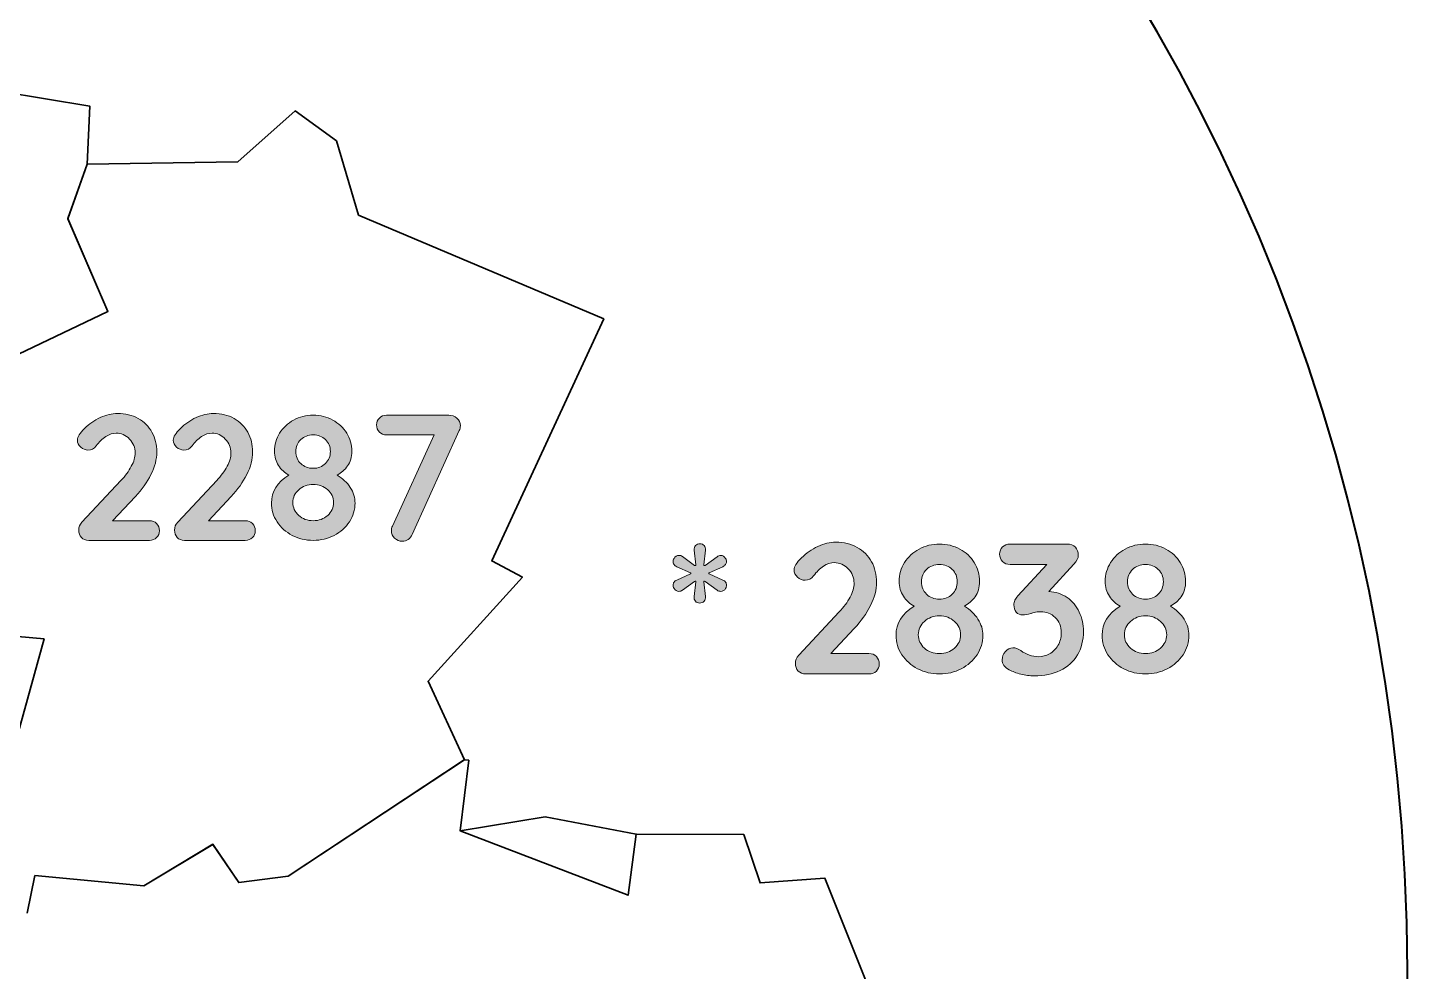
# Model space of a CAD drawing. Header units: inches. Extents: x 8 to 202, y -198 to -4.
# Drawn here: x 130.9 to 201.7, y -101 to -52.6 of the extents above; entities that cross this region are included whole.
import ezdxf

# ---------------------------------------------------------------- set-up
doc = ezdxf.new("R2010")
doc.units = ezdxf.units.IN
doc.header["$MEASUREMENT"] = 0
doc.layers.add('Layer 1', color=7, linetype='Continuous')
doc.layers.add('Layer 2', color=7, linetype='Continuous')

# ---------------------------------------------------------------- blocks, each defined once
blk = doc.blocks.new('block 5')
at = {"layer": 'Layer 2', "color": 250, "lineweight": 35, "true_color": 0x231f20}
for points in [[(129.522, -55.828), (134.067, -56.588), (133.93, -59.564), (133.93, -59.564), (132.938, -62.358), (134.994, -67.12), (124.261, -72.237)], [(146.725, -58.372), (147.853, -62.175), (160.435, -67.504), (154.686, -79.921), (156.26, -80.759), (151.423, -86.098), (153.28, -90.132), (153.28, -90.132), (144.232, -96.105), (141.703, -96.43), (140.379, -94.465), (136.831, -96.591), (131.244, -96.074), (130.849, -98.004)], [(128.057, -97.104), (131.715, -83.925), (127.652, -83.558)], [(124.261, -72.239), (134.994, -67.122), (132.938, -62.36), (133.93, -59.566), (133.93, -59.566), (141.654, -59.442), (144.603, -56.829), (146.725, -58.372)], [(127.652, -83.558), (131.715, -83.925), (128.057, -97.104)], [(153.518, -90.141), (153.072, -93.777), (153.072, -93.777), (161.68, -97.084), (162.098, -93.945), (162.098, -93.945), (167.615, -93.967), (168.458, -96.448), (171.778, -96.209), (174.376, -102.706)], [(130.849, -98.004), (131.244, -96.074), (136.831, -96.596), (140.379, -94.469), (141.703, -96.432), (144.232, -96.107), (153.278, -90.134), (153.278, -90.134), (153.518, -90.141)], [(157.425, -93.065), (162.098, -93.947), (162.098, -93.947), (161.68, -97.084), (153.072, -93.777), (153.072, -93.777), (157.425, -93.065)]]:
    blk.add_lwpolyline(points, dxfattribs=at)
blk = doc.blocks.new('block 2')
at = {"layer": 'Layer 2'}
blk.add_blockref('block 5', (0, 0), dxfattribs=at)
blk = doc.blocks.new('block 7')
at = {"layer": 'Layer 2', "true_color": 0xffffff}
h = blk.add_hatch(color=7, dxfattribs=at)
h.dxf.hatch_style = 2
edge = h.paths.add_edge_path()
edge.add_spline(control_points=[(165.139, -81.992), (165.084, -81.929), (165.061, -81.849), (165.067, -81.754), (165.067, -81.754), (165.153, -81.002), (165.153, -81.002), (165.159, -80.982), (165.156, -80.97), (165.143, -80.964), (165.131, -80.957), (165.115, -80.96), (165.096, -80.973), (165.096, -80.973), (164.476, -81.421), (164.476, -81.421), (164.426, -81.465), (164.362, -81.488), (164.286, -81.488), (164.184, -81.488), (164.102, -81.437), (164.039, -81.335), (164.007, -81.284), (163.991, -81.227), (163.991, -81.164), (163.991, -81.107), (164.008, -81.056), (164.043, -81.011), (164.078, -80.967), (164.124, -80.932), (164.181, -80.906), (164.181, -80.906), (164.877, -80.592), (164.877, -80.592), (164.896, -80.586), (164.905, -80.576), (164.905, -80.564), (164.905, -80.551), (164.896, -80.541), (164.877, -80.535), (164.877, -80.535), (164.181, -80.22), (164.181, -80.22), (164.118, -80.195), (164.07, -80.159), (164.039, -80.111), (164.007, -80.063), (163.991, -80.011), (163.991, -79.954), (163.991, -79.897), (164.007, -79.843), (164.039, -79.792), (164.096, -79.691), (164.181, -79.64), (164.296, -79.64), (164.359, -79.64), (164.42, -79.659), (164.476, -79.697), (164.476, -79.697), (165.096, -80.154), (165.096, -80.154), (165.115, -80.167), (165.131, -80.17), (165.143, -80.164), (165.156, -80.157), (165.159, -80.144), (165.153, -80.125), (165.153, -80.125), (165.067, -79.373), (165.067, -79.373), (165.061, -79.278), (165.086, -79.198), (165.143, -79.135), (165.201, -79.071), (165.277, -79.039), (165.372, -79.039), (165.461, -79.039), (165.532, -79.071), (165.586, -79.135), (165.64, -79.198), (165.664, -79.278), (165.658, -79.373), (165.658, -79.373), (165.572, -80.125), (165.572, -80.125), (165.565, -80.144), (165.569, -80.157), (165.582, -80.164), (165.594, -80.17), (165.61, -80.167), (165.629, -80.154), (165.629, -80.154), (166.248, -79.706), (166.248, -79.706), (166.299, -79.662), (166.363, -79.64), (166.439, -79.64), (166.54, -79.64), (166.623, -79.691), (166.686, -79.792), (166.718, -79.836), (166.734, -79.893), (166.734, -79.963), (166.734, -80.021), (166.716, -80.072), (166.682, -80.116), (166.647, -80.16), (166.601, -80.195), (166.543, -80.22), (166.543, -80.22), (165.848, -80.535), (165.848, -80.535), (165.829, -80.541), (165.82, -80.551), (165.82, -80.564), (165.82, -80.576), (165.829, -80.586), (165.848, -80.592), (165.848, -80.592), (166.543, -80.906), (166.543, -80.906), (166.607, -80.932), (166.654, -80.968), (166.686, -81.016), (166.718, -81.063), (166.734, -81.116), (166.734, -81.173), (166.734, -81.23), (166.718, -81.284), (166.686, -81.335), (166.629, -81.437), (166.543, -81.488), (166.429, -81.488), (166.366, -81.488), (166.305, -81.468), (166.248, -81.43), (166.248, -81.43), (165.629, -80.973), (165.629, -80.973), (165.61, -80.96), (165.594, -80.957), (165.582, -80.964), (165.569, -80.97), (165.565, -80.982), (165.572, -81.002), (165.572, -81.002), (165.658, -81.754), (165.658, -81.754), (165.664, -81.849), (165.638, -81.929), (165.582, -81.992), (165.524, -82.056), (165.448, -82.087), (165.353, -82.087), (165.264, -82.087), (165.192, -82.056), (165.139, -81.992)], knot_values=[0, 0, 0, 0, 1, 1, 1, 2, 2, 2, 3, 3, 3, 4, 4, 4, 5, 5, 5, 6, 6, 6, 7, 7, 7, 8, 8, 8, 9, 9, 9, 10, 10, 10, 11, 11, 11, 12, 12, 12, 13, 13, 13, 14, 14, 14, 15, 15, 15, 16, 16, 16, 17, 17, 17, 18, 18, 18, 19, 19, 19, 20, 20, 20, 21, 21, 21, 22, 22, 22, 23, 23, 23, 24, 24, 24, 25, 25, 25, 26, 26, 26, 27, 27, 27, 28, 28, 28, 29, 29, 29, 30, 30, 30, 31, 31, 31, 32, 32, 32, 33, 33, 33, 34, 34, 34, 35, 35, 35, 36, 36, 36, 37, 37, 37, 38, 38, 38, 39, 39, 39, 40, 40, 40, 41, 41, 41, 42, 42, 42, 43, 43, 43, 44, 44, 44, 45, 45, 45, 46, 46, 46, 47, 47, 47, 48, 48, 48, 49, 49, 49, 50, 50, 50, 51, 51, 51, 52, 52, 52, 52], degree=3, periodic=1)
h = blk.add_hatch(color=7, dxfattribs=at)
h.dxf.hatch_style = 2
edge = h.paths.add_edge_path()
edge.add_spline(control_points=[(174.421, -84.831), (174.522, -84.932), (174.573, -85.059), (174.573, -85.212), (174.573, -85.358), (174.522, -85.48), (174.421, -85.578), (174.319, -85.677), (174.192, -85.726), (174.04, -85.726), (174.04, -85.726), (170.801, -85.726), (170.801, -85.726), (170.636, -85.726), (170.506, -85.675), (170.411, -85.574), (170.315, -85.472), (170.268, -85.342), (170.268, -85.183), (170.268, -85.025), (170.325, -84.885), (170.439, -84.764), (170.439, -84.764), (172.516, -82.545), (172.516, -82.545), (172.751, -82.291), (172.936, -82.035), (173.073, -81.778), (173.209, -81.521), (173.278, -81.284), (173.278, -81.068), (173.278, -80.783), (173.176, -80.535), (172.973, -80.326), (172.769, -80.116), (172.535, -80.011), (172.268, -80.011), (172.084, -80.011), (171.898, -80.073), (171.711, -80.197), (171.523, -80.321), (171.354, -80.484), (171.201, -80.687), (171.087, -80.84), (170.941, -80.916), (170.763, -80.916), (170.623, -80.916), (170.495, -80.862), (170.377, -80.754), (170.26, -80.646), (170.201, -80.525), (170.201, -80.392), (170.201, -80.297), (170.233, -80.2), (170.296, -80.102), (170.36, -80.003), (170.455, -79.89), (170.582, -79.763), (170.823, -79.522), (171.103, -79.328), (171.42, -79.182), (171.738, -79.036), (172.043, -78.963), (172.335, -78.963), (172.754, -78.963), (173.122, -79.052), (173.44, -79.23), (173.757, -79.408), (174.001, -79.652), (174.173, -79.963), (174.345, -80.275), (174.43, -80.627), (174.43, -81.021), (174.43, -81.408), (174.327, -81.807), (174.121, -82.216), (173.914, -82.626), (173.636, -83.018), (173.287, -83.392), (173.287, -83.392), (172.077, -84.678), (172.077, -84.678), (172.077, -84.678), (174.04, -84.678), (174.04, -84.678), (174.192, -84.678), (174.319, -84.729), (174.421, -84.831)], knot_values=[0, 0, 0, 0, 1, 1, 1, 2, 2, 2, 3, 3, 3, 4, 4, 4, 5, 5, 5, 6, 6, 6, 7, 7, 7, 8, 8, 8, 9, 9, 9, 10, 10, 10, 11, 11, 11, 12, 12, 12, 13, 13, 13, 14, 14, 14, 15, 15, 15, 16, 16, 16, 17, 17, 17, 18, 18, 18, 19, 19, 19, 20, 20, 20, 21, 21, 21, 22, 22, 22, 23, 23, 23, 24, 24, 24, 25, 25, 25, 26, 26, 26, 27, 27, 27, 28, 28, 28, 29, 29, 29, 29], degree=3, periodic=1)
h = blk.add_hatch(color=7, dxfattribs=at)
h.dxf.hatch_style = 2
edge = h.paths.add_edge_path()
edge.add_spline(control_points=[(179.636, -82.911), (179.804, -83.175), (179.888, -83.45), (179.888, -83.735), (179.888, -84.097), (179.788, -84.431), (179.588, -84.736), (179.388, -85.04), (179.118, -85.282), (178.778, -85.459), (178.438, -85.637), (178.065, -85.726), (177.659, -85.726), (177.253, -85.726), (176.879, -85.637), (176.54, -85.459), (176.2, -85.282), (175.93, -85.04), (175.73, -84.736), (175.53, -84.431), (175.43, -84.097), (175.43, -83.735), (175.43, -83.126), (175.738, -82.63), (176.354, -82.249), (176.132, -82.122), (175.949, -81.951), (175.806, -81.735), (175.664, -81.519), (175.592, -81.265), (175.592, -80.973), (175.592, -80.624), (175.684, -80.303), (175.868, -80.011), (176.052, -79.719), (176.302, -79.487), (176.616, -79.316), (176.93, -79.144), (177.278, -79.058), (177.659, -79.058), (178.04, -79.058), (178.388, -79.144), (178.702, -79.316), (179.016, -79.487), (179.264, -79.719), (179.445, -80.011), (179.626, -80.303), (179.717, -80.624), (179.717, -80.973), (179.717, -81.291), (179.642, -81.553), (179.493, -81.759), (179.343, -81.965), (179.158, -82.129), (178.936, -82.249), (179.234, -82.427), (179.467, -82.648), (179.636, -82.911)], knot_values=[0, 0, 0, 0, 1, 1, 1, 2, 2, 2, 3, 3, 3, 4, 4, 4, 5, 5, 5, 6, 6, 6, 7, 7, 7, 8, 8, 8, 9, 9, 9, 10, 10, 10, 11, 11, 11, 12, 12, 12, 13, 13, 13, 14, 14, 14, 15, 15, 15, 16, 16, 16, 17, 17, 17, 18, 18, 18, 19, 19, 19, 19], degree=3, periodic=1)
edge = h.paths.add_edge_path()
edge.add_spline(control_points=[(178.43, -84.397), (178.64, -84.21), (178.745, -83.983), (178.745, -83.716), (178.745, -83.443), (178.64, -83.213), (178.43, -83.026), (178.221, -82.838), (177.964, -82.745), (177.659, -82.745), (177.354, -82.745), (177.097, -82.838), (176.887, -83.026), (176.678, -83.213), (176.573, -83.443), (176.573, -83.716), (176.573, -83.983), (176.678, -84.21), (176.887, -84.397), (177.097, -84.585), (177.354, -84.678), (177.659, -84.678), (177.964, -84.678), (178.221, -84.585), (178.43, -84.397)], knot_values=[0, 0, 0, 0, 1, 1, 1, 2, 2, 2, 3, 3, 3, 4, 4, 4, 5, 5, 5, 6, 6, 6, 7, 7, 7, 8, 8, 8, 8], degree=3, periodic=1)
edge = h.paths.add_edge_path()
edge.add_spline(control_points=[(176.997, -80.359), (176.822, -80.527), (176.735, -80.738), (176.735, -80.992), (176.735, -81.253), (176.822, -81.467), (176.997, -81.635), (177.172, -81.803), (177.392, -81.888), (177.659, -81.888), (177.919, -81.888), (178.137, -81.802), (178.312, -81.63), (178.486, -81.459), (178.573, -81.246), (178.573, -80.992), (178.573, -80.738), (178.486, -80.527), (178.312, -80.359), (178.137, -80.19), (177.919, -80.106), (177.659, -80.106), (177.392, -80.106), (177.172, -80.19), (176.997, -80.359)], knot_values=[0, 0, 0, 0, 1, 1, 1, 2, 2, 2, 3, 3, 3, 4, 4, 4, 5, 5, 5, 6, 6, 6, 7, 7, 7, 8, 8, 8, 8], degree=3, periodic=1)
h = blk.add_hatch(color=7, dxfattribs=at)
h.dxf.hatch_style = 2
edge = h.paths.add_edge_path()
edge.add_spline(control_points=[(184.208, -81.802), (184.477, -81.992), (184.685, -82.242), (184.831, -82.549), (184.977, -82.858), (185.051, -83.186), (185.051, -83.535), (185.051, -83.999), (184.945, -84.404), (184.736, -84.75), (184.527, -85.096), (184.231, -85.361), (183.85, -85.545), (183.469, -85.729), (183.025, -85.821), (182.517, -85.821), (182.288, -85.821), (182.06, -85.793), (181.831, -85.736), (181.602, -85.678), (181.402, -85.602), (181.231, -85.507), (180.996, -85.38), (180.879, -85.209), (180.879, -84.993), (180.879, -84.84), (180.932, -84.701), (181.04, -84.574), (181.148, -84.447), (181.279, -84.383), (181.431, -84.383), (181.558, -84.383), (181.694, -84.431), (181.84, -84.526), (182.113, -84.736), (182.415, -84.84), (182.745, -84.84), (182.942, -84.84), (183.13, -84.791), (183.307, -84.693), (183.485, -84.594), (183.629, -84.451), (183.741, -84.264), (183.852, -84.077), (183.907, -83.862), (183.907, -83.621), (183.907, -83.278), (183.804, -83.011), (183.598, -82.821), (183.391, -82.63), (183.142, -82.535), (182.85, -82.535), (182.723, -82.535), (182.612, -82.548), (182.517, -82.573), (182.422, -82.599), (182.364, -82.615), (182.345, -82.621), (182.18, -82.672), (182.044, -82.697), (181.936, -82.697), (181.796, -82.697), (181.685, -82.648), (181.602, -82.549), (181.52, -82.451), (181.479, -82.329), (181.479, -82.183), (181.479, -82.094), (181.494, -82.015), (181.526, -81.945), (181.558, -81.875), (181.612, -81.799), (181.688, -81.716), (181.688, -81.716), (183.164, -80.106), (183.164, -80.106), (183.164, -80.106), (181.279, -80.106), (181.279, -80.106), (181.126, -80.106), (180.999, -80.055), (180.897, -79.954), (180.796, -79.852), (180.745, -79.725), (180.745, -79.573), (180.745, -79.427), (180.796, -79.305), (180.897, -79.206), (180.999, -79.108), (181.126, -79.058), (181.279, -79.058), (181.279, -79.058), (184.193, -79.058), (184.193, -79.058), (184.384, -79.058), (184.53, -79.111), (184.631, -79.216), (184.733, -79.321), (184.784, -79.459), (184.784, -79.63), (184.784, -79.783), (184.707, -79.935), (184.555, -80.087), (184.555, -80.087), (183.279, -81.497), (183.279, -81.497), (183.628, -81.51), (183.937, -81.611), (184.208, -81.802)], knot_values=[0, 0, 0, 0, 1, 1, 1, 2, 2, 2, 3, 3, 3, 4, 4, 4, 5, 5, 5, 6, 6, 6, 7, 7, 7, 8, 8, 8, 9, 9, 9, 10, 10, 10, 11, 11, 11, 12, 12, 12, 13, 13, 13, 14, 14, 14, 15, 15, 15, 16, 16, 16, 17, 17, 17, 18, 18, 18, 19, 19, 19, 20, 20, 20, 21, 21, 21, 22, 22, 22, 23, 23, 23, 24, 24, 24, 25, 25, 25, 26, 26, 26, 27, 27, 27, 28, 28, 28, 29, 29, 29, 30, 30, 30, 31, 31, 31, 32, 32, 32, 33, 33, 33, 34, 34, 34, 35, 35, 35, 36, 36, 36, 36], degree=3, periodic=1)
h = blk.add_hatch(color=7, dxfattribs=at)
h.dxf.hatch_style = 2
edge = h.paths.add_edge_path()
edge.add_spline(control_points=[(190.208, -82.911), (190.376, -83.175), (190.46, -83.45), (190.46, -83.735), (190.46, -84.097), (190.36, -84.431), (190.16, -84.736), (189.96, -85.04), (189.69, -85.282), (189.351, -85.459), (189.011, -85.637), (188.638, -85.726), (188.232, -85.726), (187.825, -85.726), (187.452, -85.637), (187.112, -85.459), (186.773, -85.282), (186.503, -85.04), (186.303, -84.736), (186.103, -84.431), (186.003, -84.097), (186.003, -83.735), (186.003, -83.126), (186.311, -82.63), (186.927, -82.249), (186.705, -82.122), (186.522, -81.951), (186.379, -81.735), (186.236, -81.519), (186.165, -81.265), (186.165, -80.973), (186.165, -80.624), (186.257, -80.303), (186.441, -80.011), (186.625, -79.719), (186.874, -79.487), (187.189, -79.316), (187.503, -79.144), (187.851, -79.058), (188.232, -79.058), (188.613, -79.058), (188.96, -79.144), (189.275, -79.316), (189.589, -79.487), (189.836, -79.719), (190.018, -80.011), (190.199, -80.303), (190.289, -80.624), (190.289, -80.973), (190.289, -81.291), (190.214, -81.553), (190.065, -81.759), (189.916, -81.965), (189.73, -82.129), (189.508, -82.249), (189.807, -82.427), (190.04, -82.648), (190.208, -82.911)], knot_values=[0, 0, 0, 0, 1, 1, 1, 2, 2, 2, 3, 3, 3, 4, 4, 4, 5, 5, 5, 6, 6, 6, 7, 7, 7, 8, 8, 8, 9, 9, 9, 10, 10, 10, 11, 11, 11, 12, 12, 12, 13, 13, 13, 14, 14, 14, 15, 15, 15, 16, 16, 16, 17, 17, 17, 18, 18, 18, 19, 19, 19, 19], degree=3, periodic=1)
edge = h.paths.add_edge_path()
edge.add_spline(control_points=[(189.003, -84.397), (189.213, -84.21), (189.318, -83.983), (189.318, -83.716), (189.318, -83.443), (189.213, -83.213), (189.003, -83.026), (188.794, -82.838), (188.536, -82.745), (188.232, -82.745), (187.927, -82.745), (187.67, -82.838), (187.46, -83.026), (187.251, -83.213), (187.146, -83.443), (187.146, -83.716), (187.146, -83.983), (187.251, -84.21), (187.46, -84.397), (187.67, -84.585), (187.927, -84.678), (188.232, -84.678), (188.536, -84.678), (188.794, -84.585), (189.003, -84.397)], knot_values=[0, 0, 0, 0, 1, 1, 1, 2, 2, 2, 3, 3, 3, 4, 4, 4, 5, 5, 5, 6, 6, 6, 7, 7, 7, 8, 8, 8, 8], degree=3, periodic=1)
edge = h.paths.add_edge_path()
edge.add_spline(control_points=[(187.57, -80.359), (187.395, -80.527), (187.308, -80.738), (187.308, -80.992), (187.308, -81.253), (187.395, -81.467), (187.57, -81.635), (187.744, -81.803), (187.965, -81.888), (188.232, -81.888), (188.492, -81.888), (188.709, -81.802), (188.884, -81.63), (189.059, -81.459), (189.146, -81.246), (189.146, -80.992), (189.146, -80.738), (189.059, -80.527), (188.884, -80.359), (188.709, -80.19), (188.492, -80.106), (188.232, -80.106), (187.965, -80.106), (187.744, -80.19), (187.57, -80.359)], knot_values=[0, 0, 0, 0, 1, 1, 1, 2, 2, 2, 3, 3, 3, 4, 4, 4, 5, 5, 5, 6, 6, 6, 7, 7, 7, 8, 8, 8, 8], degree=3, periodic=1)
at = {"layer": 'Layer 2', "lineweight": 0}
for points, knots in [([(165.139, -81.992), (165.084, -81.929), (165.061, -81.849), (165.067, -81.754), (165.067, -81.754), (165.153, -81.002), (165.153, -81.002), (165.159, -80.982), (165.156, -80.97), (165.143, -80.964), (165.131, -80.957), (165.115, -80.96), (165.096, -80.973), (165.096, -80.973), (164.476, -81.421), (164.476, -81.421), (164.426, -81.465), (164.362, -81.488), (164.286, -81.488), (164.184, -81.488), (164.102, -81.437), (164.039, -81.335), (164.007, -81.284), (163.991, -81.227), (163.991, -81.164), (163.991, -81.107), (164.008, -81.056), (164.043, -81.011), (164.078, -80.967), (164.124, -80.932), (164.181, -80.906), (164.181, -80.906), (164.877, -80.592), (164.877, -80.592), (164.896, -80.586), (164.905, -80.576), (164.905, -80.564), (164.905, -80.551), (164.896, -80.541), (164.877, -80.535), (164.877, -80.535), (164.181, -80.22), (164.181, -80.22), (164.118, -80.195), (164.07, -80.159), (164.039, -80.111), (164.007, -80.063), (163.991, -80.011), (163.991, -79.954), (163.991, -79.897), (164.007, -79.843), (164.039, -79.792), (164.096, -79.691), (164.181, -79.64), (164.296, -79.64), (164.359, -79.64), (164.42, -79.659), (164.476, -79.697), (164.476, -79.697), (165.096, -80.154), (165.096, -80.154), (165.115, -80.167), (165.131, -80.17), (165.143, -80.164), (165.156, -80.157), (165.159, -80.144), (165.153, -80.125), (165.153, -80.125), (165.067, -79.373), (165.067, -79.373), (165.061, -79.278), (165.086, -79.198), (165.143, -79.135), (165.201, -79.071), (165.277, -79.039), (165.372, -79.039), (165.461, -79.039), (165.532, -79.071), (165.586, -79.135), (165.64, -79.198), (165.664, -79.278), (165.658, -79.373), (165.658, -79.373), (165.572, -80.125), (165.572, -80.125), (165.565, -80.144), (165.569, -80.157), (165.582, -80.164), (165.594, -80.17), (165.61, -80.167), (165.629, -80.154), (165.629, -80.154), (166.248, -79.706), (166.248, -79.706), (166.299, -79.662), (166.363, -79.64), (166.439, -79.64), (166.54, -79.64), (166.623, -79.691), (166.686, -79.792), (166.718, -79.836), (166.734, -79.893), (166.734, -79.963), (166.734, -80.021), (166.716, -80.072), (166.682, -80.116), (166.647, -80.16), (166.601, -80.195), (166.543, -80.22), (166.543, -80.22), (165.848, -80.535), (165.848, -80.535), (165.829, -80.541), (165.82, -80.551), (165.82, -80.564), (165.82, -80.576), (165.829, -80.586), (165.848, -80.592), (165.848, -80.592), (166.543, -80.906), (166.543, -80.906), (166.607, -80.932), (166.654, -80.968), (166.686, -81.016), (166.718, -81.063), (166.734, -81.116), (166.734, -81.173), (166.734, -81.23), (166.718, -81.284), (166.686, -81.335), (166.629, -81.437), (166.543, -81.488), (166.429, -81.488), (166.366, -81.488), (166.305, -81.468), (166.248, -81.43), (166.248, -81.43), (165.629, -80.973), (165.629, -80.973), (165.61, -80.96), (165.594, -80.957), (165.582, -80.964), (165.569, -80.97), (165.565, -80.982), (165.572, -81.002), (165.572, -81.002), (165.658, -81.754), (165.658, -81.754), (165.664, -81.849), (165.638, -81.929), (165.582, -81.992), (165.524, -82.056), (165.448, -82.087), (165.353, -82.087), (165.264, -82.087), (165.192, -82.056), (165.139, -81.992)], [0, 0, 0, 0, 1, 1, 1, 2, 2, 2, 3, 3, 3, 4, 4, 4, 5, 5, 5, 6, 6, 6, 7, 7, 7, 8, 8, 8, 9, 9, 9, 10, 10, 10, 11, 11, 11, 12, 12, 12, 13, 13, 13, 14, 14, 14, 15, 15, 15, 16, 16, 16, 17, 17, 17, 18, 18, 18, 19, 19, 19, 20, 20, 20, 21, 21, 21, 22, 22, 22, 23, 23, 23, 24, 24, 24, 25, 25, 25, 26, 26, 26, 27, 27, 27, 28, 28, 28, 29, 29, 29, 30, 30, 30, 31, 31, 31, 32, 32, 32, 33, 33, 33, 34, 34, 34, 35, 35, 35, 36, 36, 36, 37, 37, 37, 38, 38, 38, 39, 39, 39, 40, 40, 40, 41, 41, 41, 42, 42, 42, 43, 43, 43, 44, 44, 44, 45, 45, 45, 46, 46, 46, 47, 47, 47, 48, 48, 48, 49, 49, 49, 50, 50, 50, 51, 51, 51, 52, 52, 52, 52]), ([(174.421, -84.831), (174.522, -84.932), (174.573, -85.059), (174.573, -85.212), (174.573, -85.358), (174.522, -85.48), (174.421, -85.578), (174.319, -85.677), (174.192, -85.726), (174.04, -85.726), (174.04, -85.726), (170.801, -85.726), (170.801, -85.726), (170.636, -85.726), (170.506, -85.675), (170.411, -85.574), (170.315, -85.472), (170.268, -85.342), (170.268, -85.183), (170.268, -85.025), (170.325, -84.885), (170.439, -84.764), (170.439, -84.764), (172.516, -82.545), (172.516, -82.545), (172.751, -82.291), (172.936, -82.035), (173.073, -81.778), (173.209, -81.521), (173.278, -81.284), (173.278, -81.068), (173.278, -80.783), (173.176, -80.535), (172.973, -80.326), (172.769, -80.116), (172.535, -80.011), (172.268, -80.011), (172.084, -80.011), (171.898, -80.073), (171.711, -80.197), (171.523, -80.321), (171.354, -80.484), (171.201, -80.687), (171.087, -80.84), (170.941, -80.916), (170.763, -80.916), (170.623, -80.916), (170.495, -80.862), (170.377, -80.754), (170.26, -80.646), (170.201, -80.525), (170.201, -80.392), (170.201, -80.297), (170.233, -80.2), (170.296, -80.102), (170.36, -80.003), (170.455, -79.89), (170.582, -79.763), (170.823, -79.522), (171.103, -79.328), (171.42, -79.182), (171.738, -79.036), (172.043, -78.963), (172.335, -78.963), (172.754, -78.963), (173.122, -79.052), (173.44, -79.23), (173.757, -79.408), (174.001, -79.652), (174.173, -79.963), (174.345, -80.275), (174.43, -80.627), (174.43, -81.021), (174.43, -81.408), (174.327, -81.807), (174.121, -82.216), (173.914, -82.626), (173.636, -83.018), (173.287, -83.392), (173.287, -83.392), (172.077, -84.678), (172.077, -84.678), (172.077, -84.678), (174.04, -84.678), (174.04, -84.678), (174.192, -84.678), (174.319, -84.729), (174.421, -84.831)], [0, 0, 0, 0, 1, 1, 1, 2, 2, 2, 3, 3, 3, 4, 4, 4, 5, 5, 5, 6, 6, 6, 7, 7, 7, 8, 8, 8, 9, 9, 9, 10, 10, 10, 11, 11, 11, 12, 12, 12, 13, 13, 13, 14, 14, 14, 15, 15, 15, 16, 16, 16, 17, 17, 17, 18, 18, 18, 19, 19, 19, 20, 20, 20, 21, 21, 21, 22, 22, 22, 23, 23, 23, 24, 24, 24, 25, 25, 25, 26, 26, 26, 27, 27, 27, 28, 28, 28, 29, 29, 29, 29]), ([(179.636, -82.911), (179.804, -83.175), (179.888, -83.45), (179.888, -83.735), (179.888, -84.097), (179.788, -84.431), (179.588, -84.736), (179.388, -85.04), (179.118, -85.282), (178.778, -85.459), (178.438, -85.637), (178.065, -85.726), (177.659, -85.726), (177.253, -85.726), (176.879, -85.637), (176.54, -85.459), (176.2, -85.282), (175.93, -85.04), (175.73, -84.736), (175.53, -84.431), (175.43, -84.097), (175.43, -83.735), (175.43, -83.126), (175.738, -82.63), (176.354, -82.249), (176.132, -82.122), (175.949, -81.951), (175.806, -81.735), (175.664, -81.519), (175.592, -81.265), (175.592, -80.973), (175.592, -80.624), (175.684, -80.303), (175.868, -80.011), (176.052, -79.719), (176.302, -79.487), (176.616, -79.316), (176.93, -79.144), (177.278, -79.058), (177.659, -79.058), (178.04, -79.058), (178.388, -79.144), (178.702, -79.316), (179.016, -79.487), (179.264, -79.719), (179.445, -80.011), (179.626, -80.303), (179.717, -80.624), (179.717, -80.973), (179.717, -81.291), (179.642, -81.553), (179.493, -81.759), (179.343, -81.965), (179.158, -82.129), (178.936, -82.249), (179.234, -82.427), (179.467, -82.648), (179.636, -82.911)], [0, 0, 0, 0, 1, 1, 1, 2, 2, 2, 3, 3, 3, 4, 4, 4, 5, 5, 5, 6, 6, 6, 7, 7, 7, 8, 8, 8, 9, 9, 9, 10, 10, 10, 11, 11, 11, 12, 12, 12, 13, 13, 13, 14, 14, 14, 15, 15, 15, 16, 16, 16, 17, 17, 17, 18, 18, 18, 19, 19, 19, 19]), ([(184.208, -81.802), (184.477, -81.992), (184.685, -82.242), (184.831, -82.549), (184.977, -82.858), (185.051, -83.186), (185.051, -83.535), (185.051, -83.999), (184.945, -84.404), (184.736, -84.75), (184.527, -85.096), (184.231, -85.361), (183.85, -85.545), (183.469, -85.729), (183.025, -85.821), (182.517, -85.821), (182.288, -85.821), (182.06, -85.793), (181.831, -85.736), (181.602, -85.678), (181.402, -85.602), (181.231, -85.507), (180.996, -85.38), (180.879, -85.209), (180.879, -84.993), (180.879, -84.84), (180.932, -84.701), (181.04, -84.574), (181.148, -84.447), (181.279, -84.383), (181.431, -84.383), (181.558, -84.383), (181.694, -84.431), (181.84, -84.526), (182.113, -84.736), (182.415, -84.84), (182.745, -84.84), (182.942, -84.84), (183.13, -84.791), (183.307, -84.693), (183.485, -84.594), (183.629, -84.451), (183.741, -84.264), (183.852, -84.077), (183.907, -83.862), (183.907, -83.621), (183.907, -83.278), (183.804, -83.011), (183.598, -82.821), (183.391, -82.63), (183.142, -82.535), (182.85, -82.535), (182.723, -82.535), (182.612, -82.548), (182.517, -82.573), (182.422, -82.599), (182.364, -82.615), (182.345, -82.621), (182.18, -82.672), (182.044, -82.697), (181.936, -82.697), (181.796, -82.697), (181.685, -82.648), (181.602, -82.549), (181.52, -82.451), (181.479, -82.329), (181.479, -82.183), (181.479, -82.094), (181.494, -82.015), (181.526, -81.945), (181.558, -81.875), (181.612, -81.799), (181.688, -81.716), (181.688, -81.716), (183.164, -80.106), (183.164, -80.106), (183.164, -80.106), (181.279, -80.106), (181.279, -80.106), (181.126, -80.106), (180.999, -80.055), (180.897, -79.954), (180.796, -79.852), (180.745, -79.725), (180.745, -79.573), (180.745, -79.427), (180.796, -79.305), (180.897, -79.206), (180.999, -79.108), (181.126, -79.058), (181.279, -79.058), (181.279, -79.058), (184.193, -79.058), (184.193, -79.058), (184.384, -79.058), (184.53, -79.111), (184.631, -79.216), (184.733, -79.321), (184.784, -79.459), (184.784, -79.63), (184.784, -79.783), (184.707, -79.935), (184.555, -80.087), (184.555, -80.087), (183.279, -81.497), (183.279, -81.497), (183.628, -81.51), (183.937, -81.611), (184.208, -81.802)], [0, 0, 0, 0, 1, 1, 1, 2, 2, 2, 3, 3, 3, 4, 4, 4, 5, 5, 5, 6, 6, 6, 7, 7, 7, 8, 8, 8, 9, 9, 9, 10, 10, 10, 11, 11, 11, 12, 12, 12, 13, 13, 13, 14, 14, 14, 15, 15, 15, 16, 16, 16, 17, 17, 17, 18, 18, 18, 19, 19, 19, 20, 20, 20, 21, 21, 21, 22, 22, 22, 23, 23, 23, 24, 24, 24, 25, 25, 25, 26, 26, 26, 27, 27, 27, 28, 28, 28, 29, 29, 29, 30, 30, 30, 31, 31, 31, 32, 32, 32, 33, 33, 33, 34, 34, 34, 35, 35, 35, 36, 36, 36, 36]), ([(190.208, -82.911), (190.376, -83.175), (190.46, -83.45), (190.46, -83.735), (190.46, -84.097), (190.36, -84.431), (190.16, -84.736), (189.96, -85.04), (189.69, -85.282), (189.351, -85.459), (189.011, -85.637), (188.638, -85.726), (188.232, -85.726), (187.825, -85.726), (187.452, -85.637), (187.112, -85.459), (186.773, -85.282), (186.503, -85.04), (186.303, -84.736), (186.103, -84.431), (186.003, -84.097), (186.003, -83.735), (186.003, -83.126), (186.311, -82.63), (186.927, -82.249), (186.705, -82.122), (186.522, -81.951), (186.379, -81.735), (186.236, -81.519), (186.165, -81.265), (186.165, -80.973), (186.165, -80.624), (186.257, -80.303), (186.441, -80.011), (186.625, -79.719), (186.874, -79.487), (187.189, -79.316), (187.503, -79.144), (187.851, -79.058), (188.232, -79.058), (188.613, -79.058), (188.96, -79.144), (189.275, -79.316), (189.589, -79.487), (189.836, -79.719), (190.018, -80.011), (190.199, -80.303), (190.289, -80.624), (190.289, -80.973), (190.289, -81.291), (190.214, -81.553), (190.065, -81.759), (189.916, -81.965), (189.73, -82.129), (189.508, -82.249), (189.807, -82.427), (190.04, -82.648), (190.208, -82.911)], [0, 0, 0, 0, 1, 1, 1, 2, 2, 2, 3, 3, 3, 4, 4, 4, 5, 5, 5, 6, 6, 6, 7, 7, 7, 8, 8, 8, 9, 9, 9, 10, 10, 10, 11, 11, 11, 12, 12, 12, 13, 13, 13, 14, 14, 14, 15, 15, 15, 16, 16, 16, 17, 17, 17, 18, 18, 18, 19, 19, 19, 19]), ([(176.997, -80.359), (176.822, -80.527), (176.735, -80.738), (176.735, -80.992), (176.735, -81.253), (176.822, -81.467), (176.997, -81.635), (177.172, -81.803), (177.392, -81.888), (177.659, -81.888), (177.919, -81.888), (178.137, -81.802), (178.312, -81.63), (178.486, -81.459), (178.573, -81.246), (178.573, -80.992), (178.573, -80.738), (178.486, -80.527), (178.312, -80.359), (178.137, -80.19), (177.919, -80.106), (177.659, -80.106), (177.392, -80.106), (177.172, -80.19), (176.997, -80.359)], [0, 0, 0, 0, 1, 1, 1, 2, 2, 2, 3, 3, 3, 4, 4, 4, 5, 5, 5, 6, 6, 6, 7, 7, 7, 8, 8, 8, 8]), ([(187.57, -80.359), (187.395, -80.527), (187.308, -80.738), (187.308, -80.992), (187.308, -81.253), (187.395, -81.467), (187.57, -81.635), (187.744, -81.803), (187.965, -81.888), (188.232, -81.888), (188.492, -81.888), (188.709, -81.802), (188.884, -81.63), (189.059, -81.459), (189.146, -81.246), (189.146, -80.992), (189.146, -80.738), (189.059, -80.527), (188.884, -80.359), (188.709, -80.19), (188.492, -80.106), (188.232, -80.106), (187.965, -80.106), (187.744, -80.19), (187.57, -80.359)], [0, 0, 0, 0, 1, 1, 1, 2, 2, 2, 3, 3, 3, 4, 4, 4, 5, 5, 5, 6, 6, 6, 7, 7, 7, 8, 8, 8, 8]), ([(178.43, -84.397), (178.64, -84.21), (178.745, -83.983), (178.745, -83.716), (178.745, -83.443), (178.64, -83.213), (178.43, -83.026), (178.221, -82.838), (177.964, -82.745), (177.659, -82.745), (177.354, -82.745), (177.097, -82.838), (176.887, -83.026), (176.678, -83.213), (176.573, -83.443), (176.573, -83.716), (176.573, -83.983), (176.678, -84.21), (176.887, -84.397), (177.097, -84.585), (177.354, -84.678), (177.659, -84.678), (177.964, -84.678), (178.221, -84.585), (178.43, -84.397)], [0, 0, 0, 0, 1, 1, 1, 2, 2, 2, 3, 3, 3, 4, 4, 4, 5, 5, 5, 6, 6, 6, 7, 7, 7, 8, 8, 8, 8]), ([(189.003, -84.397), (189.213, -84.21), (189.318, -83.983), (189.318, -83.716), (189.318, -83.443), (189.213, -83.213), (189.003, -83.026), (188.794, -82.838), (188.536, -82.745), (188.232, -82.745), (187.927, -82.745), (187.67, -82.838), (187.46, -83.026), (187.251, -83.213), (187.146, -83.443), (187.146, -83.716), (187.146, -83.983), (187.251, -84.21), (187.46, -84.397), (187.67, -84.585), (187.927, -84.678), (188.232, -84.678), (188.536, -84.678), (188.794, -84.585), (189.003, -84.397)], [0, 0, 0, 0, 1, 1, 1, 2, 2, 2, 3, 3, 3, 4, 4, 4, 5, 5, 5, 6, 6, 6, 7, 7, 7, 8, 8, 8, 8])]:
    blk.add_open_spline(points, degree=3, knots=knots, dxfattribs=at)
blk = doc.blocks.new('block 13')
at = {"layer": 'Layer 2', "true_color": 0xffffff}
h = blk.add_hatch(color=7, dxfattribs=at)
h.dxf.hatch_style = 2
edge = h.paths.add_edge_path()
edge.add_spline(control_points=[(137.491, -78.006), (137.589, -78.104), (137.638, -78.226), (137.638, -78.373), (137.638, -78.514), (137.589, -78.631), (137.491, -78.726), (137.393, -78.821), (137.271, -78.868), (137.124, -78.868), (137.124, -78.868), (134.006, -78.868), (134.006, -78.868), (133.847, -78.868), (133.722, -78.819), (133.63, -78.722), (133.538, -78.624), (133.492, -78.498), (133.492, -78.345), (133.492, -78.193), (133.547, -78.058), (133.657, -77.942), (133.657, -77.942), (135.657, -75.805), (135.657, -75.805), (135.883, -75.56), (136.062, -75.314), (136.193, -75.066), (136.325, -74.819), (136.391, -74.591), (136.391, -74.383), (136.391, -74.108), (136.293, -73.87), (136.097, -73.668), (135.901, -73.466), (135.675, -73.365), (135.418, -73.365), (135.241, -73.365), (135.062, -73.425), (134.882, -73.544), (134.701, -73.663), (134.538, -73.821), (134.391, -74.016), (134.281, -74.163), (134.14, -74.236), (133.969, -74.236), (133.835, -74.236), (133.711, -74.184), (133.598, -74.08), (133.484, -73.977), (133.428, -73.86), (133.428, -73.732), (133.428, -73.64), (133.459, -73.547), (133.52, -73.452), (133.581, -73.358), (133.672, -73.249), (133.795, -73.126), (134.027, -72.894), (134.296, -72.708), (134.602, -72.567), (134.908, -72.426), (135.201, -72.356), (135.483, -72.356), (135.886, -72.356), (136.241, -72.442), (136.547, -72.613), (136.852, -72.784), (137.088, -73.02), (137.253, -73.319), (137.418, -73.619), (137.5, -73.958), (137.5, -74.337), (137.5, -74.711), (137.401, -75.094), (137.202, -75.488), (137.004, -75.883), (136.736, -76.26), (136.4, -76.621), (136.4, -76.621), (135.235, -77.859), (135.235, -77.859), (135.235, -77.859), (137.124, -77.859), (137.124, -77.859), (137.271, -77.859), (137.393, -77.909), (137.491, -78.006)], knot_values=[0, 0, 0, 0, 1, 1, 1, 2, 2, 2, 3, 3, 3, 4, 4, 4, 5, 5, 5, 6, 6, 6, 7, 7, 7, 8, 8, 8, 9, 9, 9, 10, 10, 10, 11, 11, 11, 12, 12, 12, 13, 13, 13, 14, 14, 14, 15, 15, 15, 16, 16, 16, 17, 17, 17, 18, 18, 18, 19, 19, 19, 20, 20, 20, 21, 21, 21, 22, 22, 22, 23, 23, 23, 24, 24, 24, 25, 25, 25, 26, 26, 26, 27, 27, 27, 28, 28, 28, 29, 29, 29, 29], degree=3, periodic=1)
h = blk.add_hatch(color=7, dxfattribs=at)
h.dxf.hatch_style = 2
edge = h.paths.add_edge_path()
edge.add_spline(control_points=[(142.408, -78.006), (142.505, -78.104), (142.554, -78.226), (142.554, -78.373), (142.554, -78.514), (142.505, -78.631), (142.408, -78.726), (142.31, -78.821), (142.188, -78.868), (142.041, -78.868), (142.041, -78.868), (138.922, -78.868), (138.922, -78.868), (138.763, -78.868), (138.638, -78.819), (138.546, -78.722), (138.454, -78.624), (138.408, -78.498), (138.408, -78.345), (138.408, -78.193), (138.464, -78.058), (138.574, -77.942), (138.574, -77.942), (140.573, -75.805), (140.573, -75.805), (140.799, -75.56), (140.978, -75.314), (141.11, -75.066), (141.241, -74.819), (141.307, -74.591), (141.307, -74.383), (141.307, -74.108), (141.209, -73.87), (141.013, -73.668), (140.818, -73.466), (140.591, -73.365), (140.335, -73.365), (140.157, -73.365), (139.978, -73.425), (139.798, -73.544), (139.618, -73.663), (139.454, -73.821), (139.307, -74.016), (139.197, -74.163), (139.057, -74.236), (138.885, -74.236), (138.751, -74.236), (138.627, -74.184), (138.514, -74.08), (138.401, -73.977), (138.344, -73.86), (138.344, -73.732), (138.344, -73.64), (138.375, -73.547), (138.436, -73.452), (138.497, -73.358), (138.589, -73.249), (138.711, -73.126), (138.943, -72.894), (139.213, -72.708), (139.518, -72.567), (139.824, -72.426), (140.118, -72.356), (140.399, -72.356), (140.802, -72.356), (141.157, -72.442), (141.463, -72.613), (141.769, -72.784), (142.004, -73.02), (142.169, -73.319), (142.334, -73.619), (142.417, -73.958), (142.417, -74.337), (142.417, -74.711), (142.317, -75.094), (142.119, -75.488), (141.92, -75.883), (141.652, -76.26), (141.316, -76.621), (141.316, -76.621), (140.151, -77.859), (140.151, -77.859), (140.151, -77.859), (142.041, -77.859), (142.041, -77.859), (142.188, -77.859), (142.31, -77.909), (142.408, -78.006)], knot_values=[0, 0, 0, 0, 1, 1, 1, 2, 2, 2, 3, 3, 3, 4, 4, 4, 5, 5, 5, 6, 6, 6, 7, 7, 7, 8, 8, 8, 9, 9, 9, 10, 10, 10, 11, 11, 11, 12, 12, 12, 13, 13, 13, 14, 14, 14, 15, 15, 15, 16, 16, 16, 17, 17, 17, 18, 18, 18, 19, 19, 19, 20, 20, 20, 21, 21, 21, 22, 22, 22, 23, 23, 23, 24, 24, 24, 25, 25, 25, 26, 26, 26, 27, 27, 27, 28, 28, 28, 29, 29, 29, 29], degree=3, periodic=1)
h = blk.add_hatch(color=7, dxfattribs=at)
h.dxf.hatch_style = 2
edge = h.paths.add_edge_path()
edge.add_spline(control_points=[(147.429, -76.158), (147.591, -76.412), (147.672, -76.676), (147.672, -76.952), (147.672, -77.3), (147.576, -77.621), (147.384, -77.914), (147.191, -78.208), (146.931, -78.441), (146.604, -78.612), (146.277, -78.783), (145.917, -78.868), (145.526, -78.868), (145.135, -78.868), (144.775, -78.783), (144.448, -78.612), (144.121, -78.441), (143.861, -78.208), (143.669, -77.914), (143.476, -77.621), (143.38, -77.3), (143.38, -76.952), (143.38, -76.365), (143.676, -75.887), (144.27, -75.52), (144.055, -75.398), (143.88, -75.233), (143.742, -75.025), (143.604, -74.817), (143.536, -74.573), (143.536, -74.292), (143.536, -73.955), (143.624, -73.646), (143.802, -73.365), (143.979, -73.084), (144.219, -72.86), (144.522, -72.695), (144.824, -72.53), (145.159, -72.448), (145.526, -72.448), (145.893, -72.448), (146.228, -72.53), (146.531, -72.695), (146.833, -72.86), (147.072, -73.084), (147.246, -73.365), (147.42, -73.646), (147.507, -73.955), (147.507, -74.292), (147.507, -74.597), (147.435, -74.85), (147.292, -75.048), (147.148, -75.247), (146.969, -75.404), (146.755, -75.52), (147.043, -75.692), (147.267, -75.904), (147.429, -76.158)], knot_values=[0, 0, 0, 0, 1, 1, 1, 2, 2, 2, 3, 3, 3, 4, 4, 4, 5, 5, 5, 6, 6, 6, 7, 7, 7, 8, 8, 8, 9, 9, 9, 10, 10, 10, 11, 11, 11, 12, 12, 12, 13, 13, 13, 14, 14, 14, 15, 15, 15, 16, 16, 16, 17, 17, 17, 18, 18, 18, 19, 19, 19, 19], degree=3, periodic=1)
edge = h.paths.add_edge_path()
edge.add_spline(control_points=[(146.269, -77.589), (146.471, -77.409), (146.572, -77.19), (146.572, -76.933), (146.572, -76.67), (146.471, -76.449), (146.269, -76.268), (146.067, -76.088), (145.82, -75.998), (145.526, -75.998), (145.233, -75.998), (144.985, -76.088), (144.783, -76.268), (144.581, -76.449), (144.481, -76.67), (144.481, -76.933), (144.481, -77.19), (144.581, -77.409), (144.783, -77.589), (144.985, -77.769), (145.233, -77.859), (145.526, -77.859), (145.82, -77.859), (146.067, -77.769), (146.269, -77.589)], knot_values=[0, 0, 0, 0, 1, 1, 1, 2, 2, 2, 3, 3, 3, 4, 4, 4, 5, 5, 5, 6, 6, 6, 7, 7, 7, 8, 8, 8, 8], degree=3, periodic=1)
edge = h.paths.add_edge_path()
edge.add_spline(control_points=[(144.889, -73.7), (144.72, -73.862), (144.636, -74.065), (144.636, -74.31), (144.636, -74.561), (144.72, -74.767), (144.889, -74.929), (145.057, -75.091), (145.269, -75.172), (145.526, -75.172), (145.777, -75.172), (145.986, -75.089), (146.154, -74.924), (146.323, -74.759), (146.407, -74.554), (146.407, -74.31), (146.407, -74.065), (146.323, -73.862), (146.154, -73.7), (145.986, -73.538), (145.777, -73.457), (145.526, -73.457), (145.269, -73.457), (145.057, -73.538), (144.889, -73.7)], knot_values=[0, 0, 0, 0, 1, 1, 1, 2, 2, 2, 3, 3, 3, 4, 4, 4, 5, 5, 5, 6, 6, 6, 7, 7, 7, 8, 8, 8, 8], degree=3, periodic=1)
h = blk.add_hatch(color=7, dxfattribs=at)
h.dxf.hatch_style = 2
edge = h.paths.add_edge_path()
edge.add_spline(control_points=[(152.896, -72.599), (153.015, -72.7), (153.075, -72.83), (153.075, -72.989), (153.075, -73.069), (153.057, -73.151), (153.02, -73.237), (153.02, -73.237), (150.608, -78.566), (150.608, -78.566), (150.565, -78.676), (150.498, -78.762), (150.406, -78.823), (150.314, -78.884), (150.213, -78.914), (150.103, -78.914), (149.95, -78.914), (149.817, -78.863), (149.704, -78.759), (149.591, -78.654), (149.534, -78.529), (149.534, -78.382), (149.534, -78.297), (149.553, -78.214), (149.589, -78.135), (149.589, -78.135), (151.727, -73.457), (151.727, -73.457), (151.727, -73.457), (149.287, -73.457), (149.287, -73.457), (149.14, -73.457), (149.018, -73.408), (148.92, -73.31), (148.822, -73.212), (148.773, -73.09), (148.773, -72.943), (148.773, -72.803), (148.822, -72.685), (148.92, -72.59), (149.018, -72.495), (149.14, -72.448), (149.287, -72.448), (149.287, -72.448), (152.479, -72.448), (152.479, -72.448), (152.638, -72.448), (152.777, -72.498), (152.896, -72.599)], knot_values=[0, 0, 0, 0, 1, 1, 1, 2, 2, 2, 3, 3, 3, 4, 4, 4, 5, 5, 5, 6, 6, 6, 7, 7, 7, 8, 8, 8, 9, 9, 9, 10, 10, 10, 11, 11, 11, 12, 12, 12, 13, 13, 13, 14, 14, 14, 15, 15, 15, 16, 16, 16, 16], degree=3, periodic=1)
at = {"layer": 'Layer 2', "lineweight": 0}
for points, knots in [([(137.491, -78.006), (137.589, -78.104), (137.638, -78.226), (137.638, -78.373), (137.638, -78.514), (137.589, -78.631), (137.491, -78.726), (137.393, -78.821), (137.271, -78.868), (137.124, -78.868), (137.124, -78.868), (134.006, -78.868), (134.006, -78.868), (133.847, -78.868), (133.722, -78.819), (133.63, -78.722), (133.538, -78.624), (133.492, -78.498), (133.492, -78.345), (133.492, -78.193), (133.547, -78.058), (133.657, -77.942), (133.657, -77.942), (135.657, -75.805), (135.657, -75.805), (135.883, -75.56), (136.062, -75.314), (136.193, -75.066), (136.325, -74.819), (136.391, -74.591), (136.391, -74.383), (136.391, -74.108), (136.293, -73.87), (136.097, -73.668), (135.901, -73.466), (135.675, -73.365), (135.418, -73.365), (135.241, -73.365), (135.062, -73.425), (134.882, -73.544), (134.701, -73.663), (134.538, -73.821), (134.391, -74.016), (134.281, -74.163), (134.14, -74.236), (133.969, -74.236), (133.835, -74.236), (133.711, -74.184), (133.598, -74.08), (133.484, -73.977), (133.428, -73.86), (133.428, -73.732), (133.428, -73.64), (133.459, -73.547), (133.52, -73.452), (133.581, -73.358), (133.672, -73.249), (133.795, -73.126), (134.027, -72.894), (134.296, -72.708), (134.602, -72.567), (134.908, -72.426), (135.201, -72.356), (135.483, -72.356), (135.886, -72.356), (136.241, -72.442), (136.547, -72.613), (136.852, -72.784), (137.088, -73.02), (137.253, -73.319), (137.418, -73.619), (137.5, -73.958), (137.5, -74.337), (137.5, -74.711), (137.401, -75.094), (137.202, -75.488), (137.004, -75.883), (136.736, -76.26), (136.4, -76.621), (136.4, -76.621), (135.235, -77.859), (135.235, -77.859), (135.235, -77.859), (137.124, -77.859), (137.124, -77.859), (137.271, -77.859), (137.393, -77.909), (137.491, -78.006)], [0, 0, 0, 0, 1, 1, 1, 2, 2, 2, 3, 3, 3, 4, 4, 4, 5, 5, 5, 6, 6, 6, 7, 7, 7, 8, 8, 8, 9, 9, 9, 10, 10, 10, 11, 11, 11, 12, 12, 12, 13, 13, 13, 14, 14, 14, 15, 15, 15, 16, 16, 16, 17, 17, 17, 18, 18, 18, 19, 19, 19, 20, 20, 20, 21, 21, 21, 22, 22, 22, 23, 23, 23, 24, 24, 24, 25, 25, 25, 26, 26, 26, 27, 27, 27, 28, 28, 28, 29, 29, 29, 29]), ([(142.408, -78.006), (142.505, -78.104), (142.554, -78.226), (142.554, -78.373), (142.554, -78.514), (142.505, -78.631), (142.408, -78.726), (142.31, -78.821), (142.188, -78.868), (142.041, -78.868), (142.041, -78.868), (138.922, -78.868), (138.922, -78.868), (138.763, -78.868), (138.638, -78.819), (138.546, -78.722), (138.454, -78.624), (138.408, -78.498), (138.408, -78.345), (138.408, -78.193), (138.464, -78.058), (138.574, -77.942), (138.574, -77.942), (140.573, -75.805), (140.573, -75.805), (140.799, -75.56), (140.978, -75.314), (141.11, -75.066), (141.241, -74.819), (141.307, -74.591), (141.307, -74.383), (141.307, -74.108), (141.209, -73.87), (141.013, -73.668), (140.818, -73.466), (140.591, -73.365), (140.335, -73.365), (140.157, -73.365), (139.978, -73.425), (139.798, -73.544), (139.618, -73.663), (139.454, -73.821), (139.307, -74.016), (139.197, -74.163), (139.057, -74.236), (138.885, -74.236), (138.751, -74.236), (138.627, -74.184), (138.514, -74.08), (138.401, -73.977), (138.344, -73.86), (138.344, -73.732), (138.344, -73.64), (138.375, -73.547), (138.436, -73.452), (138.497, -73.358), (138.589, -73.249), (138.711, -73.126), (138.943, -72.894), (139.213, -72.708), (139.518, -72.567), (139.824, -72.426), (140.118, -72.356), (140.399, -72.356), (140.802, -72.356), (141.157, -72.442), (141.463, -72.613), (141.769, -72.784), (142.004, -73.02), (142.169, -73.319), (142.334, -73.619), (142.417, -73.958), (142.417, -74.337), (142.417, -74.711), (142.317, -75.094), (142.119, -75.488), (141.92, -75.883), (141.652, -76.26), (141.316, -76.621), (141.316, -76.621), (140.151, -77.859), (140.151, -77.859), (140.151, -77.859), (142.041, -77.859), (142.041, -77.859), (142.188, -77.859), (142.31, -77.909), (142.408, -78.006)], [0, 0, 0, 0, 1, 1, 1, 2, 2, 2, 3, 3, 3, 4, 4, 4, 5, 5, 5, 6, 6, 6, 7, 7, 7, 8, 8, 8, 9, 9, 9, 10, 10, 10, 11, 11, 11, 12, 12, 12, 13, 13, 13, 14, 14, 14, 15, 15, 15, 16, 16, 16, 17, 17, 17, 18, 18, 18, 19, 19, 19, 20, 20, 20, 21, 21, 21, 22, 22, 22, 23, 23, 23, 24, 24, 24, 25, 25, 25, 26, 26, 26, 27, 27, 27, 28, 28, 28, 29, 29, 29, 29]), ([(147.429, -76.158), (147.591, -76.412), (147.672, -76.676), (147.672, -76.952), (147.672, -77.3), (147.576, -77.621), (147.384, -77.914), (147.191, -78.208), (146.931, -78.441), (146.604, -78.612), (146.277, -78.783), (145.917, -78.868), (145.526, -78.868), (145.135, -78.868), (144.775, -78.783), (144.448, -78.612), (144.121, -78.441), (143.861, -78.208), (143.669, -77.914), (143.476, -77.621), (143.38, -77.3), (143.38, -76.952), (143.38, -76.365), (143.676, -75.887), (144.27, -75.52), (144.055, -75.398), (143.88, -75.233), (143.742, -75.025), (143.604, -74.817), (143.536, -74.573), (143.536, -74.292), (143.536, -73.955), (143.624, -73.646), (143.802, -73.365), (143.979, -73.084), (144.219, -72.86), (144.522, -72.695), (144.824, -72.53), (145.159, -72.448), (145.526, -72.448), (145.893, -72.448), (146.228, -72.53), (146.531, -72.695), (146.833, -72.86), (147.072, -73.084), (147.246, -73.365), (147.42, -73.646), (147.507, -73.955), (147.507, -74.292), (147.507, -74.597), (147.435, -74.85), (147.292, -75.048), (147.148, -75.247), (146.969, -75.404), (146.755, -75.52), (147.043, -75.692), (147.267, -75.904), (147.429, -76.158)], [0, 0, 0, 0, 1, 1, 1, 2, 2, 2, 3, 3, 3, 4, 4, 4, 5, 5, 5, 6, 6, 6, 7, 7, 7, 8, 8, 8, 9, 9, 9, 10, 10, 10, 11, 11, 11, 12, 12, 12, 13, 13, 13, 14, 14, 14, 15, 15, 15, 16, 16, 16, 17, 17, 17, 18, 18, 18, 19, 19, 19, 19]), ([(152.896, -72.599), (153.015, -72.7), (153.075, -72.83), (153.075, -72.989), (153.075, -73.069), (153.057, -73.151), (153.02, -73.237), (153.02, -73.237), (150.608, -78.566), (150.608, -78.566), (150.565, -78.676), (150.498, -78.762), (150.406, -78.823), (150.314, -78.884), (150.213, -78.914), (150.103, -78.914), (149.95, -78.914), (149.817, -78.863), (149.704, -78.759), (149.591, -78.654), (149.534, -78.529), (149.534, -78.382), (149.534, -78.297), (149.553, -78.214), (149.589, -78.135), (149.589, -78.135), (151.727, -73.457), (151.727, -73.457), (151.727, -73.457), (149.287, -73.457), (149.287, -73.457), (149.14, -73.457), (149.018, -73.408), (148.92, -73.31), (148.822, -73.212), (148.773, -73.09), (148.773, -72.943), (148.773, -72.803), (148.822, -72.685), (148.92, -72.59), (149.018, -72.495), (149.14, -72.448), (149.287, -72.448), (149.287, -72.448), (152.479, -72.448), (152.479, -72.448), (152.638, -72.448), (152.777, -72.498), (152.896, -72.599)], [0, 0, 0, 0, 1, 1, 1, 2, 2, 2, 3, 3, 3, 4, 4, 4, 5, 5, 5, 6, 6, 6, 7, 7, 7, 8, 8, 8, 9, 9, 9, 10, 10, 10, 11, 11, 11, 12, 12, 12, 13, 13, 13, 14, 14, 14, 15, 15, 15, 16, 16, 16, 16]), ([(144.889, -73.7), (144.72, -73.862), (144.636, -74.065), (144.636, -74.31), (144.636, -74.561), (144.72, -74.767), (144.889, -74.929), (145.057, -75.091), (145.269, -75.172), (145.526, -75.172), (145.777, -75.172), (145.986, -75.089), (146.154, -74.924), (146.323, -74.759), (146.407, -74.554), (146.407, -74.31), (146.407, -74.065), (146.323, -73.862), (146.154, -73.7), (145.986, -73.538), (145.777, -73.457), (145.526, -73.457), (145.269, -73.457), (145.057, -73.538), (144.889, -73.7)], [0, 0, 0, 0, 1, 1, 1, 2, 2, 2, 3, 3, 3, 4, 4, 4, 5, 5, 5, 6, 6, 6, 7, 7, 7, 8, 8, 8, 8]), ([(146.269, -77.589), (146.471, -77.409), (146.572, -77.19), (146.572, -76.933), (146.572, -76.67), (146.471, -76.449), (146.269, -76.268), (146.067, -76.088), (145.82, -75.998), (145.526, -75.998), (145.233, -75.998), (144.985, -76.088), (144.783, -76.268), (144.581, -76.449), (144.481, -76.67), (144.481, -76.933), (144.481, -77.19), (144.581, -77.409), (144.783, -77.589), (144.985, -77.769), (145.233, -77.859), (145.526, -77.859), (145.82, -77.859), (146.067, -77.769), (146.269, -77.589)], [0, 0, 0, 0, 1, 1, 1, 2, 2, 2, 3, 3, 3, 4, 4, 4, 5, 5, 5, 6, 6, 6, 7, 7, 7, 8, 8, 8, 8])]:
    blk.add_open_spline(points, degree=3, knots=knots, dxfattribs=at)

msp = doc.modelspace()

# ---------------------------------------------------------------- linework, layer by layer
at = {"layer": 'Layer 1', "color": 250, "lineweight": 40, "true_color": 0x231f20}
msp.add_open_spline([(201.669, -100.99), (201.669, -154.493), (158.297, -197.865), (104.795, -197.865), (51.292, -197.865), (7.92, -154.493), (7.92, -100.99), (7.92, -47.488), (51.292, -4.116), (104.795, -4.116), (158.297, -4.116), (201.669, -47.488), (201.669, -100.99)], degree=3, knots=[0, 0, 0, 0, 1, 1, 1, 2, 2, 2, 3, 3, 3, 4, 4, 4, 4], dxfattribs=at)

# ---------------------------------------------------------------- block references
at = {"layer": 'Layer 2'}
for name in ['block 2', 'block 13', 'block 7']:
    msp.add_blockref(name, (0, 0), dxfattribs=at)

doc.saveas('drawing.dxf')
